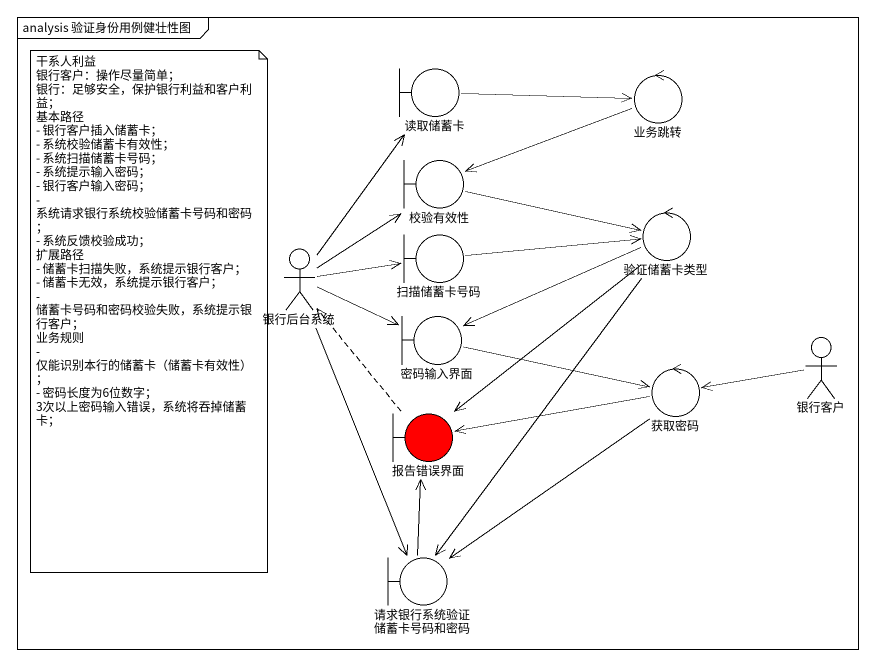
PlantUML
@startuml
mainframe analysis 验证身份用例健壮性图
boundary 读取储蓄卡
control 业务跳转
boundary 校验有效性
boundary 扫描储蓄卡号码
control 验证储蓄卡类型
actor 银行后台系统
boundary 密码输入界面
control 获取密码
actor 银行客户
boundary 报告错误界面 #FF0000
boundary 请求银行系统验证储蓄卡号码和密码
读取储蓄卡 -right-> 业务跳转
业务跳转 -left-> 校验有效性
校验有效性 -right-> 验证储蓄卡类型
扫描储蓄卡号码 -right-> 验证储蓄卡类型
验证储蓄卡类型 -left-> 密码输入界面
验证储蓄卡类型 --> 报告错误界面
验证储蓄卡类型 --> 请求银行系统验证储蓄卡号码和密码
银行后台系统 -up-> 读取储蓄卡
银行后台系统 -up-> 校验有效性
银行后台系统 -right-> 扫描储蓄卡号码
银行后台系统 -right-> 密码输入界面
银行后台系统 --> 请求银行系统验证储蓄卡号码和密码
密码输入界面 -right-> 获取密码
获取密码 -left-> 报告错误界面
获取密码 --> 请求银行系统验证储蓄卡号码和密码
银行客户 -left-> 获取密码
报告错误界面 .up.> 银行后台系统
请求银行系统验证储蓄卡号码和密码 -up-> 报告错误界面
note as N1
  干系人利益
  银行客户：操作尽量简单；
  银行：足够安全，保护银行利益和客户利益；
  基本路径
  - 银行客户插入储蓄卡；
  - 系统校验储蓄卡有效性；
  - 系统扫描储蓄卡号码；
  - 系统提示输入密码；
  - 银行客户输入密码；
  - 系统请求银行系统校验储蓄卡号码和密码；
  - 系统反馈校验成功；
  扩展路径
  - 储蓄卡扫描失败，系统提示银行客户；
  - 储蓄卡无效，系统提示银行客户；
  - 储蓄卡号码和密码校验失败，系统提示银行客户；
  业务规则
  - 仅能识别本行的储蓄卡（储蓄卡有效性）；
  - 密码长度为6位数字；
  3次以上密码输入错误，系统将吞掉储蓄卡；
end note
@enduml
